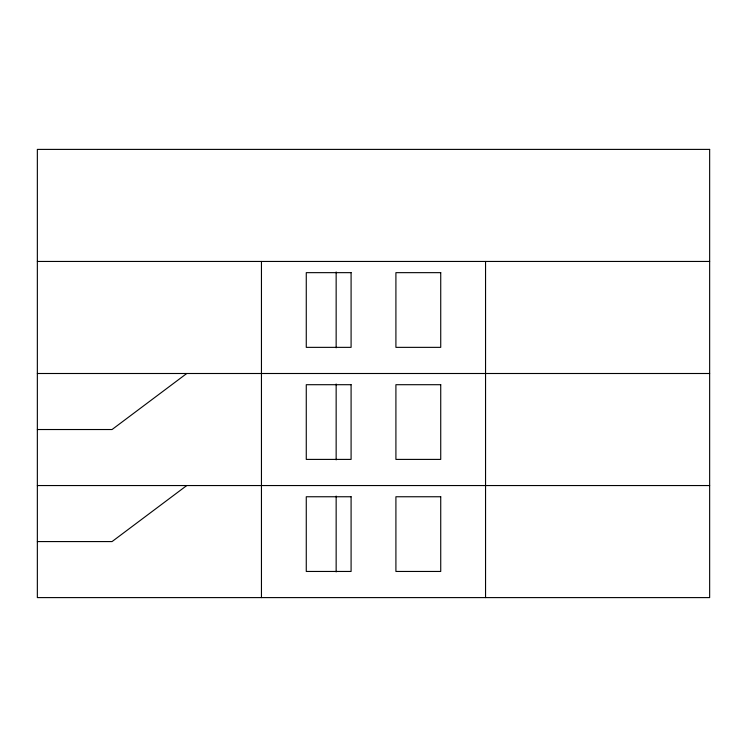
<?xml version="1.0" encoding="UTF-8"?>
<svg xmlns="http://www.w3.org/2000/svg" width="747" height="747" viewBox="0 0 747 747"><rect width="100%" height="100%" fill="white"/><g stroke="black" fill="none" stroke-linecap="round" stroke-linejoin="round"><path stroke-width="1.12" d="M186.75 373.5L112.05 429.525L37.35 429.525M186.75 485.55L112.05 541.575L37.35 541.575M37.35 261.45L709.65 261.45M37.35 373.5L709.65 373.5M37.35 485.55L709.65 485.55M485.55 261.45L485.55 597.6M336.15 271.955L336.15 347.822M336.15 384.005L336.15 459.872M336.15 496.055L336.15 571.922M261.45 261.45L261.45 597.6M709.65 149.4L37.35 149.4L37.35 597.6L709.65 597.6L709.65 149.4M351.09 272.655L306.27 272.655L306.27 347.355L351.09 347.355L351.09 272.655M440.73 272.655L395.91 272.655L395.91 347.355L440.73 347.355L440.73 272.655M351.09 384.705L306.27 384.705L306.27 459.405L351.09 459.405L351.09 384.705M440.73 384.705L395.91 384.705L395.91 459.405L440.73 459.405L440.73 384.705M351.09 496.755L306.27 496.755L306.27 571.455L351.09 571.455L351.09 496.755M440.73 496.755L395.91 496.755L395.91 571.455L440.73 571.455L440.73 496.755"/></g></svg>
